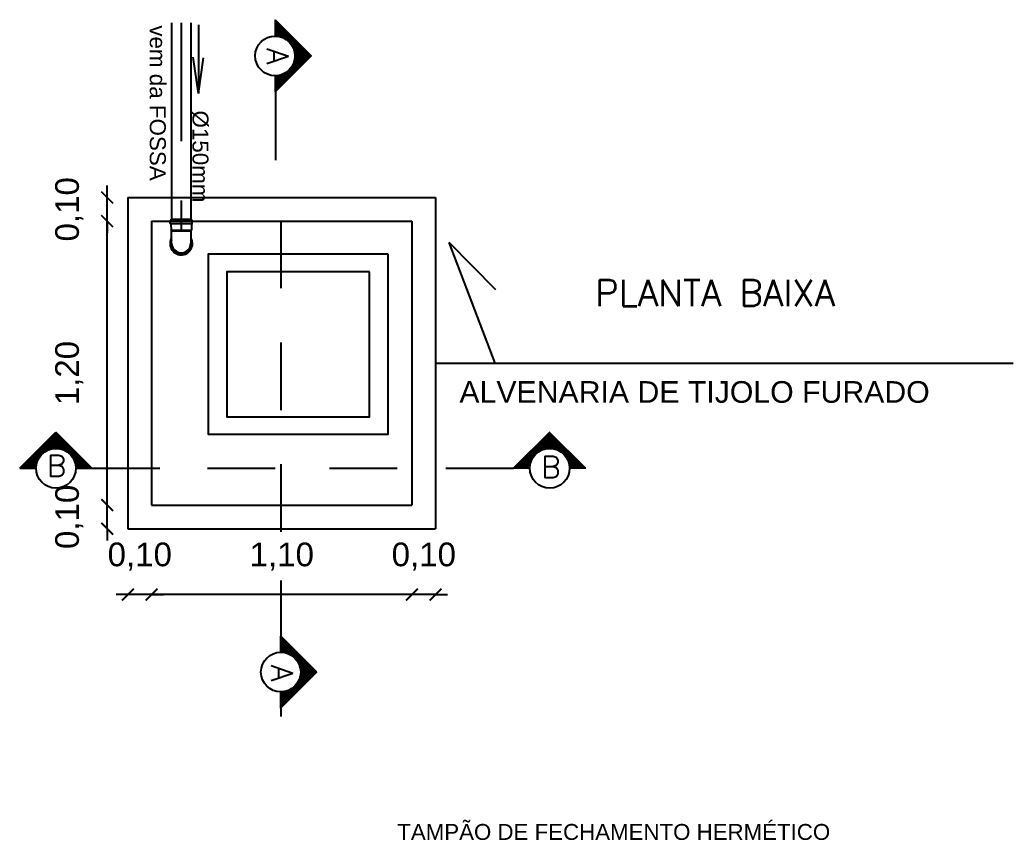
# Model space of a CAD drawing. Header units: millimetres. Extents: x -72 to 578, y 3 to 161.
# Drawn here: x 514.463 to 517.61, y 44.442 to 47.042 of the extents above; entities that cross this region are included whole.
import ezdxf
from ezdxf.enums import TextEntityAlignment as Align

# ---------------------------------------------------------------- set-up
doc = ezdxf.new("R2010")
doc.units = ezdxf.units.MM
for name, pattern in [('CENTER2', [28.575, 19.05, -3.175, 3.175, -3.175]), ('DASHDOT', [1, 0.5, -0.25, 0, -0.25]), ('HIDDENX2', [0.75, 0.5, -0.25])]:
    doc.linetypes.add(name, pattern=pattern)
doc.layers.get('0').update_dxf_attribs({"color": 3})
for name, color, linetype in [('AF', 5, 'Continuous'), ('CARIMBO', 2, 'Continuous'), ('COTAS', 7, 'Continuous'), ('GROSSA', 3, 'Continuous'), ('NIVEIS', 1, 'Continuous'), ('PORTAS', 2, 'Continuous'), ('SANHIDRO', 1, 'DASHDOT'), ('TigreCad', 3, 'Continuous'), ('txt_0', 7, 'Continuous'), ('txt_1', 7, 'Continuous'), ('TXT_2', 6, 'Continuous')]:
    doc.layers.add(name, color=color, linetype=linetype)
doc.styles.add('ADITIVOCAD', font='romans.shx')
doc.styles.get("Standard").update_dxf_attribs({"font": 'arial.ttf'})
doc.dimstyles.new('ISO-25', dxfattribs={"dimtxt": 0.1, "dimasz": 0.05, "dimexe": 1.25, "dimexo": 0.625, "dimgap": 0.1, "dimtad": 1, "dimzin": 1, "dimtxsty": 'Standard', "dimblk": 'ARCHTICK', "dimcen": 2.5, "dimse1": 1, "dimse2": 1, "dimazin": 3, "dimtfac": 1, "dimtmove": 0, "dimatfit": 3, "dimldrblk": 'ARCHTICK', "dimfxl": 1, "dimarcsym": 0})

# ---------------------------------------------------------------- blocks, each defined once
blk = doc.blocks.new('A$C1B96391E')
at = {"layer": 'GROSSA', "linetype": 'Continuous', "ltscale": 5}
for p, q in [((0, 0.817), (0.564, 1.379)), ((0.026, 0.764), (0.617, 1.353)), ((0.033, 0.784), (0.597, 1.346)), ((0.107, 0.683), (0.698, 1.272)), ((0.691, 1.252), (0.127, 0.69)), ((0.591, 1.353), (0.564, 1.379)), ((0.611, 1.359), (0.604, 1.353)), ((0.704, 1.279), (0.624, 1.359)), ((0.698, 1.259), (0.704, 1.265)), ((0.698, 1.245), (0.869, 1.073)), ((0.026, 0.791), (0, 0.817)), ((0.02, 0.771), (0.026, 0.777)), ((0.305, 0.511), (0.869, 1.073)), ((0.335, 0.511), (0.869, 1.043)), ((0.869, 1.043), (0.869, 1.073)), ((1.056, 0.856), (0.869, 1.043)), ((1.205, 0.706), (1.056, 0.856)), ((0.1, 0.677), (0.02, 0.757)), ((0.12, 0.683), (0.113, 0.677)), ((0.133, 0.683), (0.305, 0.511)), ((0.335, 0.511), (0.305, 0.511)), ((0.517, 0.328), (0.335, 0.511)), ((0.67, 0.174), (0.517, 0.328))]:
    blk.add_line(p, q, dxfattribs=at)
for centre, radius, start, end in [((0.597, 1.359), 0.00942, 224.8901, 314.8901), ((0.617, 1.353), 0.00942, 44.8901, 134.8901), ((0.704, 1.252), 0.00942, 134.8901, 224.8901), ((0.698, 1.272), 0.00942, 314.8901, 44.8901), ((0.026, 0.764), 0.00942, 134.8901, 224.8901), ((0.02, 0.784), 0.00942, 314.8901, 44.8901), ((0.936, 0.439), 0.397, 205.9988, 62.1589), ((0.879, 0.346), 0.54, 46.3514, 70.891), ((0.107, 0.683), 0.00942, 224.8901, 314.8901), ((0.127, 0.677), 0.00942, 44.8901, 134.8901), ((0.953, 0.422), 0.433, 221.6691, 46.5), ((0.936, 0.439), 0.433, 226.5, 43.2802), ((0.944, 0.431), 0.397, 224.076, 45.7042), ((0.937, 0.44), 0.377, 224.8901, 44.8901), ((1.05, 0.507), 0.562, 198.5486, 221.5628)]:
    blk.add_arc(centre, radius, start, end, dxfattribs=at)
blk = doc.blocks.new('A$C01E11E74')
at = {"linetype": 'ByBlock', "xscale": 1.26, "yscale": 1.26, "zscale": 1.26, "rotation": 314.7593777562512}
blk.add_blockref('A$C1B96391E', (-0.677, 1.025), dxfattribs=at)
blk = doc.blocks.new('A$C65B91862')
at = {"rotation": 270}
blk.add_blockref('A$C01E11E74', (0, 1.092), dxfattribs=at)
blk = doc.blocks.new('A$C318D66E1')
at = {"layer": 'CARIMBO'}
for p, q in [((4.918, 0.373), (2.366, 0.746)), ((0, 0.373), (4.918, 0.373)), ((4.918, 0.373), (2.303, 0))]:
    blk.add_line(p, q, dxfattribs=at)
blk = doc.blocks.new('*X527')
at = {"color": 0}
for p, q in [((101.5903, 65.4571), (101.9231, 65.79)), ((101.608, 65.4571), (101.9319, 65.7811)), ((101.6257, 65.4571), (101.9408, 65.7723)), ((101.6433, 65.4571), (101.9496, 65.7634)), ((101.661, 65.4571), (101.9585, 65.7546)), ((101.8472, 65.6257), (101.9673, 65.7458)), ((101.9253, 65.6413), (101.8484, 65.7183)), ((101.9444, 65.6399), (101.8572, 65.7271)), ((101.9661, 65.6359), (101.8661, 65.7359)), ((101.8744, 65.6352), (101.9761, 65.7369)), ((101.9925, 65.6272), (101.8749, 65.7448)), ((102.0352, 65.6022), (101.8837, 65.7536)), ((102.1979, 65.4571), (101.8926, 65.7625)), ((101.8965, 65.6396), (101.985, 65.7281)), ((102.2156, 65.4571), (101.9014, 65.7713)), ((102.2332, 65.4571), (101.9102, 65.7801)), ((101.9158, 65.6413), (101.9938, 65.7192)), ((102.2509, 65.4571), (101.9191, 65.789)), ((101.797, 65.5928), (101.76, 65.6298)), ((101.8065, 65.601), (101.7688, 65.6387)), ((101.8167, 65.6086), (101.7777, 65.6475)), ((101.8274, 65.6155), (101.7865, 65.6564)), ((101.8388, 65.6217), (101.7954, 65.6652)), ((101.851, 65.6273), (101.8042, 65.674)), ((101.8638, 65.6321), (101.813, 65.6829)), ((101.8776, 65.636), (101.8219, 65.6917)), ((101.8923, 65.639), (101.8307, 65.7006)), ((101.9081, 65.6409), (101.8395, 65.7094)), ((101.9332, 65.641), (102.0026, 65.7104)), ((101.9492, 65.6393), (102.0115, 65.7015)), ((101.964, 65.6364), (102.0203, 65.6927)), ((101.9778, 65.6326), (102.0292, 65.6839)), ((101.9908, 65.6278), (102.038, 65.675)), ((102.003, 65.6224), (102.0468, 65.6662)), ((102.0145, 65.6162), (102.0557, 65.6573)), ((102.0253, 65.6093), (102.0645, 65.6485)), ((102.0355, 65.6019), (102.0733, 65.6397)), ((102.0451, 65.5938), (102.0822, 65.6308)), ((101.7374, 65.458), (101.6628, 65.5326)), ((101.7382, 65.4749), (101.6716, 65.5414)), ((101.7404, 65.4904), (101.6805, 65.5503)), ((101.7436, 65.5048), (101.6893, 65.5591)), ((101.7478, 65.5183), (101.6981, 65.568)), ((101.7528, 65.531), (101.707, 65.5768)), ((101.7586, 65.5429), (101.7158, 65.5856)), ((101.765, 65.5542), (101.7247, 65.5945)), ((101.7721, 65.5648), (101.7335, 65.6033)), ((101.7798, 65.5747), (101.7423, 65.6122)), ((101.7881, 65.5841), (101.7512, 65.621)), ((102.0541, 65.5851), (102.091, 65.622)), ((102.0625, 65.5758), (102.0999, 65.6131)), ((102.1802, 65.4571), (102.0666, 65.5707)), ((102.0703, 65.5659), (102.1087, 65.6043)), ((102.0774, 65.5554), (102.1175, 65.5955)), ((102.0839, 65.5442), (102.1264, 65.5866)), ((102.0898, 65.5323), (102.1352, 65.5778)), ((102.0948, 65.5197), (102.144, 65.5689)), ((102.0991, 65.5063), (102.1529, 65.5601)), ((102.1025, 65.492), (102.1617, 65.5513)), ((102.1048, 65.4766), (102.1706, 65.5424)), ((102.1058, 65.46), (102.1794, 65.5336)), ((101.5968, 65.4571), (101.5921, 65.4619)), ((101.6145, 65.4571), (101.6009, 65.4707)), ((101.6322, 65.4571), (101.6098, 65.4796)), ((101.6499, 65.4571), (101.6186, 65.4884)), ((101.6675, 65.4571), (101.6274, 65.4972)), ((101.6852, 65.4571), (101.6363, 65.5061)), ((101.7029, 65.4571), (101.6451, 65.5149)), ((101.7206, 65.4571), (101.654, 65.5238)), ((101.6787, 65.4571), (101.753, 65.5315)), ((101.6964, 65.4571), (101.7435, 65.5043)), ((101.714, 65.4571), (101.7391, 65.4822)), ((101.7317, 65.4571), (101.7375, 65.4629)), ((102.1625, 65.4571), (102.0916, 65.5281)), ((102.1448, 65.4571), (102.1003, 65.5016)), ((102.1272, 65.4571), (102.1044, 65.4799)), ((102.1095, 65.4571), (102.1058, 65.4609)), ((102.1206, 65.4571), (102.1882, 65.5247)), ((102.1383, 65.4571), (102.1971, 65.5159)), ((102.156, 65.4571), (102.2059, 65.5071)), ((102.1737, 65.4571), (102.2147, 65.4982)), ((102.1913, 65.4571), (102.2236, 65.4894)), ((102.209, 65.4571), (102.2324, 65.4805)), ((102.2267, 65.4571), (102.2412, 65.4717)), ((102.2444, 65.4571), (102.2501, 65.4629))]:
    blk.add_line(p, q, dxfattribs=at)
blk = doc.blocks.new('_ArchTick')
at = {"color": 0, "linetype": 'ByBlock', "const_width": 0.15}
blk.add_lwpolyline([(-0.5, -0.5), (0.5, 0.5)], dxfattribs=at)
blk = doc.blocks.new('*D528')
at = {"layer": 'COTAS', "color": 0, "lineweight": -2, "transparency": 16777216}
blk.add_line((473.5904, 80.7974), (472.4904, 80.7974), dxfattribs=at)
at = {"layer": 'Defpoints', "color": 0, "transparency": 16777216}
for p in [(472.4904, 81.1755), (473.5904, 81.1755), (472.4904, 80.7974)]:
    blk.add_point(p, dxfattribs=at)
at = {"layer": 'COTAS', "color": 0, "lineweight": -2, "transparency": 16777216, "xscale": 0.05, "yscale": 0.05, "zscale": 0.05, "rotation": 180}
blk.add_blockref('_ArchTick', (472.4904, 80.7974), dxfattribs=at)
at = {"layer": 'COTAS', "color": 0, "lineweight": -2, "transparency": 16777216, "xscale": 0.05, "yscale": 0.05, "zscale": 0.05}
blk.add_blockref('_ArchTick', (473.5904, 80.7974), dxfattribs=at)
at = {"layer": 'COTAS', "color": 0, "transparency": 16777216, "insert": (473.0404, 80.9575), "char_height": 0.1, "attachment_point": 5}
blk.add_mtext('1,10', dxfattribs=at)
blk = doc.blocks.new('*D529')
at = {"layer": 'COTAS', "color": 0, "lineweight": -2, "transparency": 16777216}
for p, q in [((472.3904, 80.7974), (472.3404, 80.7974)), ((472.4904, 80.7974), (472.3904, 80.7974)), ((472.4904, 80.7974), (472.5404, 80.7974))]:
    blk.add_line(p, q, dxfattribs=at)
at = {"layer": 'Defpoints', "color": 0, "transparency": 16777216}
for p in [(472.4904, 81.1755), (472.3904, 81.0755), (472.3904, 80.7974)]:
    blk.add_point(p, dxfattribs=at)
at = {"layer": 'COTAS', "color": 0, "lineweight": -2, "transparency": 16777216, "xscale": 0.05, "yscale": 0.05, "zscale": 0.05}
blk.add_blockref('_ArchTick', (472.3904, 80.7974), dxfattribs=at)
at = {"layer": 'COTAS', "color": 0, "lineweight": -2, "transparency": 16777216, "xscale": 0.05, "yscale": 0.05, "zscale": 0.05, "rotation": 180}
blk.add_blockref('_ArchTick', (472.4904, 80.7974), dxfattribs=at)
at = {"layer": 'COTAS', "color": 0, "transparency": 16777216, "insert": (472.4404, 80.9575), "char_height": 0.1, "attachment_point": 5}
blk.add_mtext('0,10', dxfattribs=at)
blk = doc.blocks.new('*D530')
at = {"layer": 'COTAS', "color": 0, "lineweight": -2, "transparency": 16777216}
for p, q in [((473.5904, 80.7974), (473.5404, 80.7974)), ((473.6904, 80.7974), (473.5904, 80.7974)), ((473.6904, 80.7974), (473.7404, 80.7974))]:
    blk.add_line(p, q, dxfattribs=at)
at = {"layer": 'Defpoints', "color": 0, "transparency": 16777216}
for p in [(473.6904, 81.1755), (473.5904, 81.0755), (473.5904, 80.7974)]:
    blk.add_point(p, dxfattribs=at)
at = {"layer": 'COTAS', "color": 0, "lineweight": -2, "transparency": 16777216, "xscale": 0.05, "yscale": 0.05, "zscale": 0.05}
blk.add_blockref('_ArchTick', (473.5904, 80.7974), dxfattribs=at)
at = {"layer": 'COTAS', "color": 0, "lineweight": -2, "transparency": 16777216, "xscale": 0.05, "yscale": 0.05, "zscale": 0.05, "rotation": 180}
blk.add_blockref('_ArchTick', (473.6904, 80.7974), dxfattribs=at)
at = {"layer": 'COTAS', "color": 0, "transparency": 16777216, "insert": (473.6404, 80.9575), "char_height": 0.1, "attachment_point": 5}
blk.add_mtext('0,10', dxfattribs=at)
blk = doc.blocks.new('*D531')
at = {"layer": 'COTAS', "color": 0, "lineweight": -2, "transparency": 16777216}
blk.add_line((472.3025, 81.1755), (472.3025, 82.3755), dxfattribs=at)
at = {"layer": 'Defpoints', "color": 0, "transparency": 16777216}
for p in [(472.3025, 82.3755), (472.4904, 82.3755), (472.4904, 81.1755)]:
    blk.add_point(p, dxfattribs=at)
at = {"layer": 'COTAS', "color": 0, "lineweight": -2, "transparency": 16777216, "xscale": 0.05, "yscale": 0.05, "zscale": 0.05}
for p, rotation in [((472.3025, 82.3755), 90), ((472.3025, 81.1755), 270)]:
    blk.add_blockref('_ArchTick', p, dxfattribs=dict(at, rotation=rotation))
at = {"layer": 'COTAS', "color": 0, "transparency": 16777216, "insert": (472.1424, 81.7333), "char_height": 0.1, "attachment_point": 5, "rotation": 90}
blk.add_mtext('1,20', dxfattribs=at)
blk = doc.blocks.new('*D532')
at = {"layer": 'COTAS', "color": 0, "lineweight": -2, "transparency": 16777216}
for p, q in [((472.3025, 82.4755), (472.3025, 82.5255)), ((472.3025, 82.3755), (472.3025, 82.4755)), ((472.3025, 82.3755), (472.3025, 82.3255))]:
    blk.add_line(p, q, dxfattribs=at)
at = {"layer": 'Defpoints', "color": 0, "transparency": 16777216}
for p in [(472.3025, 82.4755), (472.4754, 82.4755), (472.4904, 82.3755)]:
    blk.add_point(p, dxfattribs=at)
at = {"layer": 'COTAS', "color": 0, "lineweight": -2, "transparency": 16777216, "xscale": 0.05, "yscale": 0.05, "zscale": 0.05}
for p, rotation in [((472.3025, 82.4755), 270), ((472.3025, 82.3755), 90)]:
    blk.add_blockref('_ArchTick', p, dxfattribs=dict(at, rotation=rotation))
at = {"layer": 'COTAS', "color": 0, "transparency": 16777216, "insert": (472.1424, 82.4255), "char_height": 0.1, "attachment_point": 5, "rotation": 90}
blk.add_mtext('0,10', dxfattribs=at)
blk = doc.blocks.new('*D533')
at = {"layer": 'COTAS', "color": 0, "lineweight": -2, "transparency": 16777216}
for p, q in [((472.3025, 81.1755), (472.3025, 81.2255)), ((472.3025, 81.0755), (472.3025, 81.1755)), ((472.3025, 81.0755), (472.3025, 81.0255))]:
    blk.add_line(p, q, dxfattribs=at)
at = {"layer": 'Defpoints', "color": 0, "transparency": 16777216}
for p in [(472.3025, 81.1755), (472.4754, 81.1755), (472.4904, 81.0755)]:
    blk.add_point(p, dxfattribs=at)
at = {"layer": 'COTAS', "color": 0, "lineweight": -2, "transparency": 16777216, "xscale": 0.05, "yscale": 0.05, "zscale": 0.05}
for p, rotation in [((472.3025, 81.1755), 270), ((472.3025, 81.0755), 90)]:
    blk.add_blockref('_ArchTick', p, dxfattribs=dict(at, rotation=rotation))
at = {"layer": 'COTAS', "color": 0, "transparency": 16777216, "insert": (472.1424, 81.1255), "char_height": 0.1, "attachment_point": 5, "rotation": 90}
blk.add_mtext('0,10', dxfattribs=at)
blk = doc.blocks.new('FOSSA')
at = {"layer": 'AF'}
for p, q in [((472.3904, 82.4755), (472.3904, 81.0755)), ((472.3904, 82.4755), (473.6904, 82.4755)), ((473.6904, 82.4755), (473.6904, 81.0755)), ((472.4904, 82.3755), (472.4904, 81.1755)), ((472.4904, 82.3755), (473.5904, 82.3755)), ((473.5904, 82.3755), (473.5904, 81.1755)), ((472.4904, 81.1755), (473.5904, 81.1755)), ((472.3904, 81.0755), (473.6904, 81.0755))]:
    blk.add_line(p, q, dxfattribs=at)
at = {"layer": 'GROSSA', "linetype": 'Continuous', "ltscale": 5}
for p, q in [((472.5744, 83.213), (472.5744, 82.3842)), ((472.6567, 83.213), (472.6567, 82.3842))]:
    blk.add_line(p, q, dxfattribs=at)
at = {"layer": 'NIVEIS', "linetype": 'CENTER2'}
for p, q in [((473.0147, 82.6326), (473.0147, 82.9241)), ((473.0364, 82.3783), (473.0364, 82.0923)), ((473.0364, 81.863), (473.0364, 81.5771)), ((472.2385, 81.331), (472.5245, 81.331)), ((472.7271, 81.331), (473.013, 81.331)), ((473.0364, 81.3478), (473.0364, 81.0619)), ((473.2423, 81.331), (473.5282, 81.331)), ((473.7341, 81.331), (474.02, 81.331)), ((473.0364, 80.857), (473.0364, 80.5711))]:
    blk.add_line(p, q, dxfattribs=at)
at = {"layer": 'PORTAS', "ltscale": 0.1}
for p, q in [((473.9415, 81.7755), (473.7479, 82.2851)), ((473.9453, 82.0846), (473.7479, 82.2851)), ((473.6904, 81.7755), (476.1304, 81.7755))]:
    blk.add_line(p, q, dxfattribs=at)
at = {"layer": 'SANHIDRO'}
blk.add_line((472.6156, 83.213), (472.6156, 82.2826), dxfattribs=at)
at = {"layer": 'TigreCad'}
for points in [[(473.4896, 82.2353), (472.7297, 82.2353), (472.7297, 81.4754), (473.4896, 81.4754)], [(473.4107, 82.1619), (472.8085, 82.1619), (472.8085, 81.5488), (473.4107, 81.5488)]]:
    blk.add_lwpolyline(points, close=True, dxfattribs=at)
at = {"layer": 'txt_1'}
for p, q in [((473.0121, 83.2263), (473.0121, 83.1579)), ((473.0121, 83.2263), (473.1646, 83.0739)), ((473.1646, 83.0739), (473.0121, 82.9215)), ((473.0121, 82.9899), (473.0121, 82.9215)), ((471.9338, 81.331), (472.0862, 81.4835)), ((472.0862, 81.4835), (472.2385, 81.331)), ((474.1724, 81.4835), (474.02, 81.331)), ((471.9338, 81.331), (472.0022, 81.331)), ((472.1702, 81.331), (472.2385, 81.331)), ((474.0884, 81.331), (474.02, 81.331)), ((474.3248, 81.331), (474.2564, 81.331)), ((473.1888, 80.4695), (473.0364, 80.6219)), ((473.0364, 80.5535), (473.0364, 80.6219)), ((473.0364, 80.3171), (473.0364, 80.3855))]:
    blk.add_line(p, q, dxfattribs=at)
for centre in [(473.0121, 83.0739), (472.0862, 81.331), (474.1724, 81.331), (473.0364, 80.4695)]:
    blk.add_circle(centre, 0.084, dxfattribs=at)
at = {"layer": 'TXT_2', "linetype": 'CENTER2'}
blk.add_line((473.0364, 80.3679), (473.0364, 80.2815), dxfattribs=at)
at = {"xscale": 0.08658684129803208, "yscale": 0.08658684129803208, "zscale": 0.08658684129803208, "rotation": 90.29882526914709}
blk.add_blockref('A$C65B91862', (472.663, 82.2329), dxfattribs=at)
at = {"layer": 'txt_0', "linetype": 'HIDDENX2', "ltscale": 0.5, "xscale": 0.05892140184045777, "yscale": 0.05892140184045777, "zscale": 0.05892140184045777, "rotation": 270}
blk.add_blockref('A$C318D66E1', (472.6662, 83.2046), dxfattribs=at)
at = {"layer": 'txt_1', "yscale": 0.455958022253744, "rotation": 270}
for p, xscale, zscale in [((443.1664, 129.5459), 0.455958022253744, 0.455958022253744), ((443.1907, 33.9975), -0.455958022253744, 0.4559580222537267)]:
    blk.add_blockref('*X527', p, dxfattribs=dict(at, xscale=xscale, zscale=zscale))
at = {"layer": 'txt_1'}
for p, xscale, yscale, zscale in [((425.6142, 51.4853), 0.4559580222544639, 0.4559580222544639, 0.4559580222544639), ((520.6443, 51.4853), -0.4559580222544639, 0.455958022253744, 0.4559580222537267)]:
    blk.add_blockref('*X527', p, dxfattribs=dict(at, xscale=xscale, yscale=yscale, zscale=zscale))
at = {"layer": 'txt_0', "linetype": 'HIDDENX2', "ltscale": 0.5}
for s, height, p in [('vem da FOSSA', 0.067687, (472.4826, 83.2032)), ('Ø150mm', 0.06769, (472.6629, 82.8431))]:
    blk.add_text(s, height=height, rotation=270, dxfattribs=at).set_placement(p)
for s, height, p in [('ALVENARIA DE TIJOLO FURADO', 0.091431, (473.7908, 81.6078)), ('TAMPÃO DE FECHAMENTO HERMÉTICO', 0.06734, (473.5284, 79.7602))]:
    blk.add_text(s, height=height, dxfattribs=at).set_placement(p)
at = {"layer": 'txt_1', "style": 'ADITIVOCAD'}
for p in [(473.0225, 83.0711), (473.0415, 80.4642)]:
    blk.add_text('A', height=0.0912, rotation=270, dxfattribs=at).set_placement(p, align=Align.MIDDLE)
blk.add_text('PLANTA BAIXA', height=0.111116, dxfattribs=at).set_placement((474.3638, 82.0168))
for p in [(472.0889, 81.3414), (474.1777, 81.3362)]:
    blk.add_text('B', height=0.0912, dxfattribs=at).set_placement(p, align=Align.MIDDLE)
at = {"layer": 'COTAS'}
for base, p1, p2, angle, picture, middle in [((472.3025, 82.4755), (472.4904, 82.3755), (472.4754, 82.4755), 270, '*D532', (472.3025, 82.4255)), ((472.3025, 82.3755), (472.4904, 81.1755), (472.4904, 82.3755), 270, '*D531', (472.3025, 81.7333)), ((472.3025, 81.1755), (472.4904, 81.0755), (472.4754, 81.1755), 270, '*D533', (472.3025, 81.1255)), ((472.3904, 80.7974), (472.4904, 81.1755), (472.3904, 81.0755), 180, '*D529', (472.4404, 80.7974)), ((472.4904, 80.7974), (473.5904, 81.1755), (472.4904, 81.1755), 180, '*D528', (473.0404, 80.7974)), ((473.5904, 80.7974), (473.6904, 81.1755), (473.5904, 81.0755), 180, '*D530', (473.6404, 80.7974))]:
    dim = blk.add_linear_dim(base=base, p1=p1, p2=p2, angle=angle, dimstyle='ISO-25', dxfattribs=at)
    dim.commit()
    dim.dimension.update_dxf_attribs({"geometry": picture, "text_midpoint": middle, "dimtype": 128})

msp = doc.modelspace()

# ---------------------------------------------------------------- block references
at = {"layer": 'TigreCad', "xscale": 0.75, "yscale": 0.75, "zscale": 0.75}
msp.add_blockref('FOSSA', (160.5126, -15.3776), dxfattribs=at)

doc.saveas('drawing.dxf')
